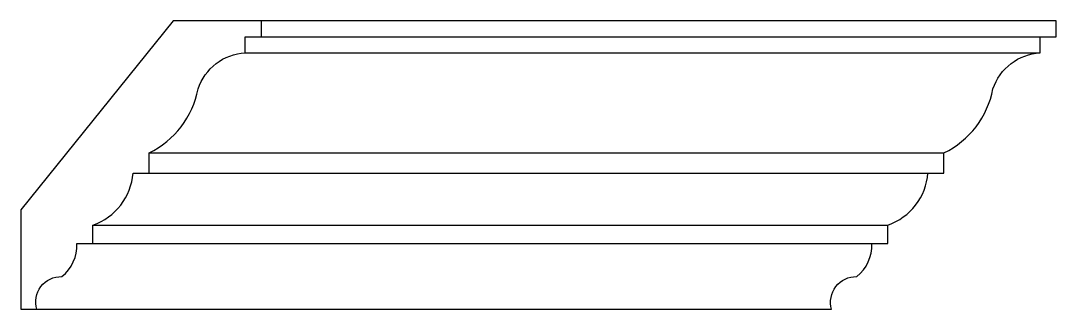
# Model space of a CAD drawing. Extents: x 390 to 648, y 476 to 548.
import ezdxf

# ---------------------------------------------------------------- set-up
doc = ezdxf.new("R2010")
doc.units = 0
doc.header["$LTSCALE"] = 10
doc.header["$MEASUREMENT"] = 0
doc.layers.add('4', color=4, linetype='CONTINUOUS')
doc.layers.add('7', color=7, linetype='CONTINUOUS')

msp = doc.modelspace()

# ---------------------------------------------------------------- linework, layer by layer
at = {"layer": '4'}
for p, q in [((647.68, 547.52), (449.51, 547.52)), ((393.51, 475.52), (591.68, 475.52))]:
    msp.add_line(p, q, dxfattribs=at)
msp.add_lwpolyline([(421.51, 514.52, 0.236223), (433.72, 530.5, -0.306953), (445.51, 539.52), (445.51, 543.52), (449.51, 543.52), (449.51, 547.52), (427.51, 547.52), (389.51, 500.32), (389.51, 475.52), (393.51, 475.52, -0.508668), (399.75, 483.69, 0.242581), (403.51, 491.92), (407.51, 491.92), (407.51, 496.52, 0.297075), (417.51, 509.52), (421.51, 509.52)], format="xyb", close=True, dxfattribs=at)
msp.add_lwpolyline([(591.68, 475.52, -0.508668), (597.92, 483.69, 0.242581), (601.68, 491.92), (605.68, 491.92), (605.68, 496.52, 0.297075), (615.68, 509.52), (619.68, 509.52), (619.68, 514.52, 0.236223), (631.88, 530.5, -0.306953), (643.68, 539.52), (643.68, 543.52), (647.68, 543.52), (647.68, 547.52)], format="xyb", dxfattribs=at)
at = {"layer": '7'}
for p, q in [((449.51, 543.52), (643.68, 543.52)), ((445.51, 539.52), (643.68, 539.52)), ((421.51, 514.52), (619.68, 514.52)), ((421.51, 509.52), (615.68, 509.52)), ((407.51, 496.52), (605.68, 496.52)), ((407.51, 491.92), (601.68, 491.92))]:
    msp.add_line(p, q, dxfattribs=at)

doc.saveas('drawing.dxf')
